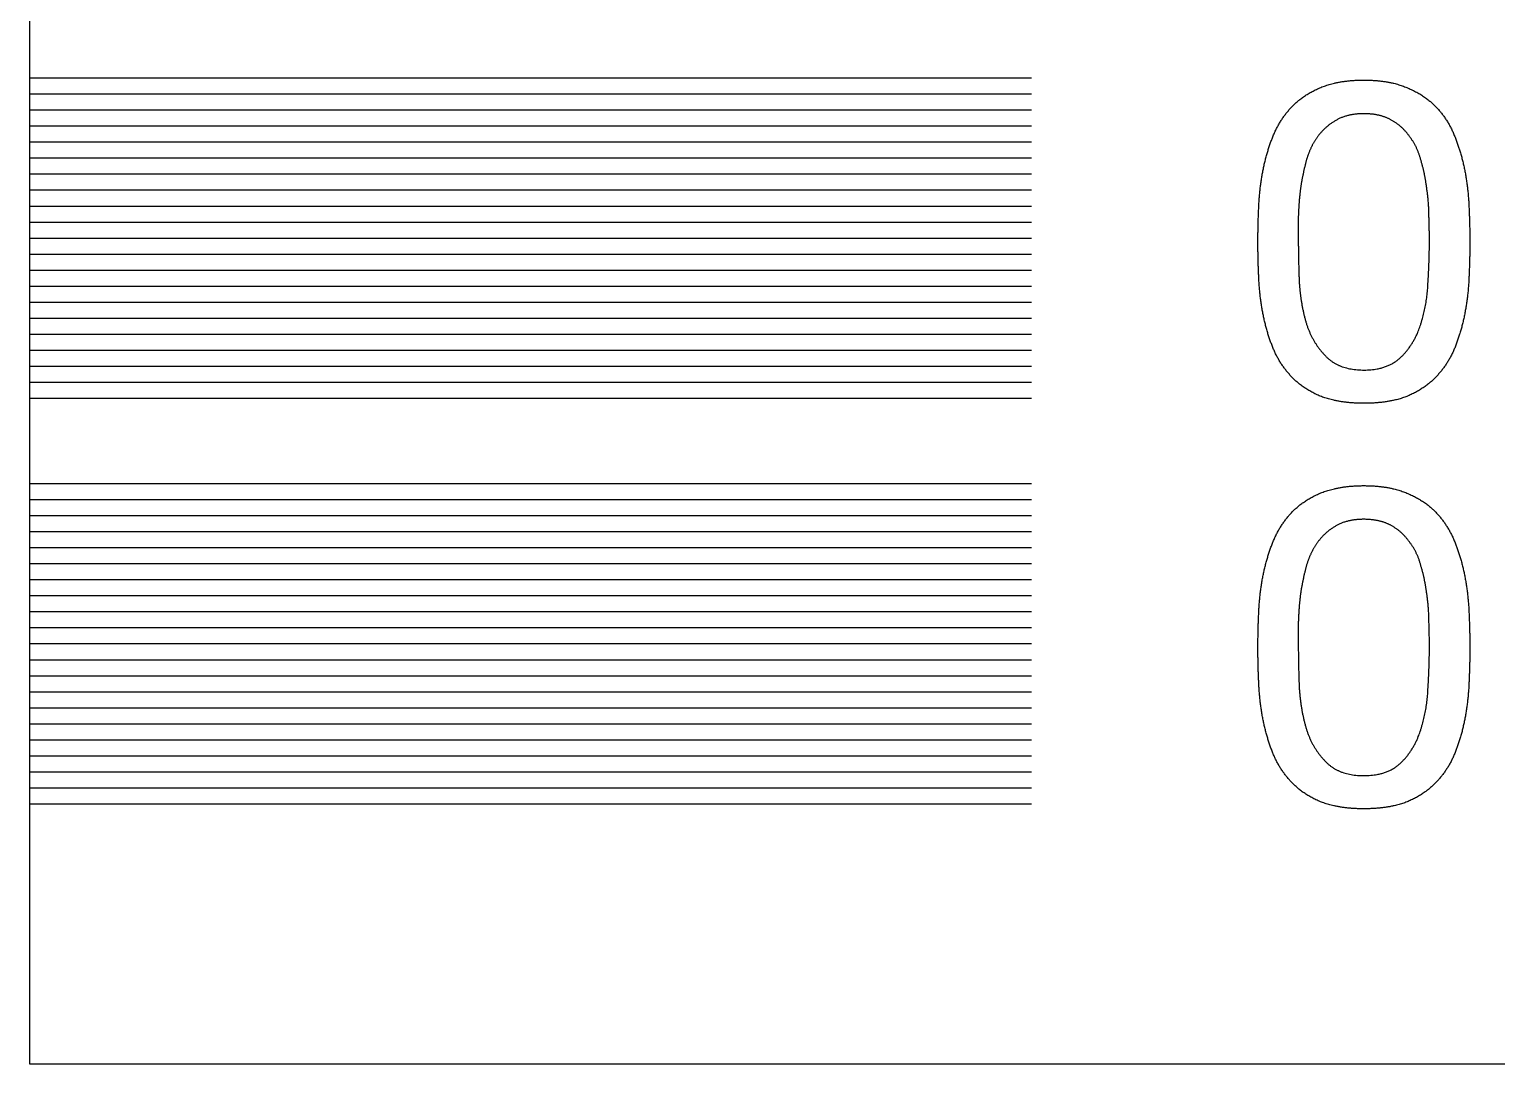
# Model space of a CAD drawing. Header units: millimetres. Extents: x -155 to -21, y -38 to 37.
# Drawn here: x -154.52 to -136.21, y -37.8 to -24.89 of the extents above; entities that cross this region are included whole.
import ezdxf

# ---------------------------------------------------------------- set-up
doc = ezdxf.new("R2010")
doc.units = ezdxf.units.MM
for name, color, linetype, true_color in [('Layer 06', 172, 'Continuous', 0x0000bf), ('Layer 07', 3, 'Continuous', 0x00ff00), ('图层 01', 18, 'Continuous', 0x000000)]:
    doc.layers.add(name, color=color, linetype=linetype, true_color=true_color)

msp = doc.modelspace()

# ---------------------------------------------------------------- linework, layer by layer
at = {"layer": 'Layer 06'}
msp.add_lwpolyline([(-20.724, -37.799), (-20.724, 37.201), (-154.524, 37.201), (-154.524, -37.799)], close=True, dxfattribs=at)
msp.add_lwpolyline([(-20.724, -37.799), (-20.724, 37.201), (-154.524, 37.201), (-154.524, -37.799)], close=True, dxfattribs=at)
msp.add_lwpolyline([(-20.724, -37.799), (-20.724, 37.201), (-154.524, 37.201), (-154.524, -37.799)], close=True, dxfattribs=at)
msp.add_lwpolyline([(-20.724, -37.799), (-20.724, 37.201), (-154.524, 37.201), (-154.524, -37.799)], close=True, dxfattribs=at)
msp.add_lwpolyline([(-20.724, -37.799), (-20.724, 37.201), (-154.524, 37.201), (-154.524, -37.799)], close=True, dxfattribs=at)
msp.add_lwpolyline([(-20.724, -37.799), (-20.724, 37.201), (-154.524, 37.201), (-154.524, -37.799)], close=True, dxfattribs=at)
msp.add_lwpolyline([(-20.724, -37.799), (-20.724, 37.201), (-154.524, 37.201), (-154.524, -37.799)], close=True, dxfattribs=at)
msp.add_lwpolyline([(-20.724, -37.799), (-20.724, 37.201), (-154.524, 37.201), (-154.524, -37.799)], close=True, dxfattribs=at)
msp.add_lwpolyline([(-20.724, -37.799), (-20.724, 37.201), (-154.524, 37.201), (-154.524, -37.799)], close=True, dxfattribs=at)
msp.add_lwpolyline([(-20.724, -37.799), (-20.724, 37.201), (-154.524, 37.201), (-154.524, -37.799)], close=True, dxfattribs=at)
msp.add_lwpolyline([(-20.724, -37.799), (-20.724, 37.201), (-154.524, 37.201), (-154.524, -37.799)], close=True, dxfattribs=at)
msp.add_lwpolyline([(-20.724, -37.799), (-20.724, 37.201), (-154.524, 37.201), (-154.524, -37.799)], close=True, dxfattribs=at)
msp.add_lwpolyline([(-20.724, -37.799), (-20.724, 37.201), (-154.524, 37.201), (-154.524, -37.799)], close=True, dxfattribs=at)
msp.add_lwpolyline([(-20.724, -37.799), (-20.724, 37.201), (-154.524, 37.201), (-154.524, -37.799)], close=True, dxfattribs=at)
msp.add_lwpolyline([(-20.724, -37.799), (-20.724, 37.201), (-154.524, 37.201), (-154.524, -37.799)], close=True, dxfattribs=at)
msp.add_lwpolyline([(-20.724, -37.799), (-20.724, 37.201), (-154.524, 37.201), (-154.524, -37.799)], close=True, dxfattribs=at)
msp.add_lwpolyline([(-20.724, -37.799), (-20.724, 37.201), (-154.524, 37.201), (-154.524, -37.799)], close=True, dxfattribs=at)
msp.add_lwpolyline([(-20.724, -37.799), (-20.724, 37.201), (-154.524, 37.201), (-154.524, -37.799)], close=True, dxfattribs=at)
msp.add_lwpolyline([(-20.724, -37.799), (-20.724, 37.201), (-154.524, 37.201), (-154.524, -37.799)], close=True, dxfattribs=at)
msp.add_lwpolyline([(-20.724, -37.799), (-20.724, 37.201), (-154.524, 37.201), (-154.524, -37.799)], close=True, dxfattribs=at)
msp.add_lwpolyline([(-20.724, -37.799), (-20.724, 37.201), (-154.524, 37.201), (-154.524, -37.799)], close=True, dxfattribs=at)
msp.add_lwpolyline([(-20.724, -37.799), (-20.724, 37.201), (-154.524, 37.201), (-154.524, -37.799)], close=True, dxfattribs=at)
msp.add_lwpolyline([(-20.724, -37.799), (-20.724, 37.201), (-154.524, 37.201), (-154.524, -37.799)], close=True, dxfattribs=at)
msp.add_lwpolyline([(-20.724, -37.799), (-20.724, 37.201), (-154.524, 37.201), (-154.524, -37.799)], close=True, dxfattribs=at)
msp.add_lwpolyline([(-20.724, -37.799), (-20.724, 37.201), (-154.524, 37.201), (-154.524, -37.799)], close=True, dxfattribs=at)
msp.add_lwpolyline([(-20.724, -37.799), (-20.724, 37.201), (-154.524, 37.201), (-154.524, -37.799)], close=True, dxfattribs=at)
msp.add_lwpolyline([(-20.724, -37.799), (-20.724, 37.201), (-154.524, 37.201), (-154.524, -37.799)], close=True, dxfattribs=at)
msp.add_lwpolyline([(-20.724, -37.799), (-20.724, 37.201), (-154.524, 37.201), (-154.524, -37.799)], close=True, dxfattribs=at)
msp.add_lwpolyline([(-20.724, -37.799), (-20.724, 37.201), (-154.524, 37.201), (-154.524, -37.799)], close=True, dxfattribs=at)
msp.add_lwpolyline([(-20.724, -37.799), (-20.724, 37.201), (-154.524, 37.201), (-154.524, -37.799)], close=True, dxfattribs=at)
msp.add_lwpolyline([(-20.724, -37.799), (-20.724, 37.201), (-154.524, 37.201), (-154.524, -37.799)], close=True, dxfattribs=at)
msp.add_lwpolyline([(-20.724, -37.799), (-20.724, 37.201), (-154.524, 37.201), (-154.524, -37.799)], close=True, dxfattribs=at)
msp.add_lwpolyline([(-20.724, -37.799), (-20.724, 37.201), (-154.524, 37.201), (-154.524, -37.799)], close=True, dxfattribs=at)
msp.add_lwpolyline([(-20.724, -37.799), (-20.724, 37.201), (-154.524, 37.201), (-154.524, -37.799)], close=True, dxfattribs=at)
msp.add_lwpolyline([(-20.724, -37.799), (-20.724, 37.201), (-154.524, 37.201), (-154.524, -37.799)], close=True, dxfattribs=at)
msp.add_lwpolyline([(-20.724, -37.799), (-20.724, 37.201), (-154.524, 37.201), (-154.524, -37.799)], close=True, dxfattribs=at)
msp.add_lwpolyline([(-20.724, -37.799), (-20.724, 37.201), (-154.524, 37.201), (-154.524, -37.799)], close=True, dxfattribs=at)
msp.add_lwpolyline([(-20.724, -37.799), (-20.724, 37.201), (-154.524, 37.201), (-154.524, -37.799)], close=True, dxfattribs=at)
msp.add_lwpolyline([(-20.724, -37.799), (-20.724, 37.201), (-154.524, 37.201), (-154.524, -37.799)], close=True, dxfattribs=at)
msp.add_lwpolyline([(-20.724, -37.799), (-20.724, 37.201), (-154.524, 37.201), (-154.524, -37.799)], close=True, dxfattribs=at)
msp.add_lwpolyline([(-20.724, -37.799), (-20.724, 37.201), (-154.524, 37.201), (-154.524, -37.799)], close=True, dxfattribs=at)
msp.add_lwpolyline([(-20.724, -37.799), (-20.724, 37.201), (-154.524, 37.201), (-154.524, -37.799)], close=True, dxfattribs=at)
msp.add_lwpolyline([(-20.724, -37.799), (-20.724, 37.201), (-154.524, 37.201), (-154.524, -37.799)], close=True, dxfattribs=at)
msp.add_lwpolyline([(-20.724, -37.799), (-20.724, 37.201), (-154.524, 37.201), (-154.524, -37.799)], close=True, dxfattribs=at)
msp.add_lwpolyline([(-20.724, -37.799), (-20.724, 37.201), (-154.524, 37.201), (-154.524, -37.799)], close=True, dxfattribs=at)
msp.add_lwpolyline([(-20.724, -37.799), (-20.724, 37.201), (-154.524, 37.201), (-154.524, -37.799)], close=True, dxfattribs=at)
for points, knots in [([(-139.192, -27.546, 46.209), (-139.192, -27.764, 46.209), (-139.181, -27.999, 46.209), (-139.17, -28.235, 46.209), (-139.125, -28.459, 46.209), (-139.08, -28.683, 46.209), (-138.996, -28.885, 46.209), (-138.912, -29.081, 46.209), (-138.766, -29.232, 46.209), (-138.621, -29.383, 46.209), (-138.402, -29.473, 46.209), (-138.178, -29.557, 46.209), (-137.87, -29.557, 46.209), (-137.556, -29.557, 46.209), (-137.338, -29.473, 46.209), (-137.119, -29.383, 46.209), (-136.974, -29.232, 46.209), (-136.828, -29.081, 46.209), (-136.744, -28.885, 46.209), (-136.66, -28.683, 46.209), (-136.615, -28.459, 46.209), (-136.57, -28.235, 46.209), (-136.559, -27.999, 46.209), (-136.548, -27.764, 46.209), (-136.548, -27.546, 46.209), (-136.548, -27.327, 46.209), (-136.559, -27.092, 46.209), (-136.57, -26.857, 46.209), (-136.615, -26.633, 46.209), (-136.66, -26.408, 46.209), (-136.744, -26.207, 46.209), (-136.828, -26.005, 46.209), (-136.974, -25.854, 46.209), (-137.119, -25.703, 46.209), (-137.343, -25.613, 46.209), (-137.562, -25.523, 46.209), (-137.87, -25.523, 46.209), (-138.178, -25.523, 46.209), (-138.402, -25.613, 46.209), (-138.621, -25.703, 46.209), (-138.766, -25.854, 46.209), (-138.912, -26.005, 46.209), (-138.996, -26.207, 46.209), (-139.08, -26.408, 46.209), (-139.125, -26.633, 46.209), (-139.17, -26.857, 46.209), (-139.181, -27.092, 46.209), (-139.192, -27.327, 46.209), (-139.192, -27.546, 46.209)], [0, 0, 0, 1, 1, 2, 2, 3, 3, 4, 4, 5, 5, 6, 6, 7, 7, 8, 8, 9, 9, 10, 10, 11, 11, 12, 12, 13, 13, 14, 14, 15, 15, 16, 16, 17, 17, 18, 18, 19, 19, 20, 20, 21, 21, 22, 22, 23, 23, 24, 24, 24]), ([(-139.192, -27.546, 47.709), (-139.192, -27.764, 47.709), (-139.181, -27.999, 47.709), (-139.17, -28.235, 47.709), (-139.125, -28.459, 47.709), (-139.08, -28.683, 47.709), (-138.996, -28.885, 47.709), (-138.912, -29.081, 47.709), (-138.766, -29.232, 47.709), (-138.621, -29.383, 47.709), (-138.402, -29.473, 47.709), (-138.178, -29.557, 47.709), (-137.87, -29.557, 47.709), (-137.556, -29.557, 47.709), (-137.338, -29.473, 47.709), (-137.119, -29.383, 47.709), (-136.974, -29.232, 47.709), (-136.828, -29.081, 47.709), (-136.744, -28.885, 47.709), (-136.66, -28.683, 47.709), (-136.615, -28.459, 47.709), (-136.57, -28.235, 47.709), (-136.559, -27.999, 47.709), (-136.548, -27.764, 47.709), (-136.548, -27.546, 47.709), (-136.548, -27.327, 47.709), (-136.559, -27.092, 47.709), (-136.57, -26.857, 47.709), (-136.615, -26.633, 47.709), (-136.66, -26.408, 47.709), (-136.744, -26.207, 47.709), (-136.828, -26.005, 47.709), (-136.974, -25.854, 47.709), (-137.119, -25.703, 47.709), (-137.343, -25.613, 47.709), (-137.562, -25.523, 47.709), (-137.87, -25.523, 47.709), (-138.178, -25.523, 47.709), (-138.402, -25.613, 47.709), (-138.621, -25.703, 47.709), (-138.766, -25.854, 47.709), (-138.912, -26.005, 47.709), (-138.996, -26.207, 47.709), (-139.08, -26.408, 47.709), (-139.125, -26.633, 47.709), (-139.17, -26.857, 47.709), (-139.181, -27.092, 47.709), (-139.192, -27.327, 47.709), (-139.192, -27.546, 47.709)], [0, 0, 0, 1, 1, 2, 2, 3, 3, 4, 4, 5, 5, 6, 6, 7, 7, 8, 8, 9, 9, 10, 10, 11, 11, 12, 12, 13, 13, 14, 14, 15, 15, 16, 16, 17, 17, 18, 18, 19, 19, 20, 20, 21, 21, 22, 22, 23, 23, 24, 24, 24]), ([(-139.192, -27.546, 49.209), (-139.192, -27.764, 49.209), (-139.181, -27.999, 49.209), (-139.17, -28.235, 49.209), (-139.125, -28.459, 49.209), (-139.08, -28.683, 49.209), (-138.996, -28.885, 49.209), (-138.912, -29.081, 49.209), (-138.766, -29.232, 49.209), (-138.621, -29.383, 49.209), (-138.402, -29.473, 49.209), (-138.178, -29.557, 49.209), (-137.87, -29.557, 49.209), (-137.556, -29.557, 49.209), (-137.338, -29.473, 49.209), (-137.119, -29.383, 49.209), (-136.974, -29.232, 49.209), (-136.828, -29.081, 49.209), (-136.744, -28.885, 49.209), (-136.66, -28.683, 49.209), (-136.615, -28.459, 49.209), (-136.57, -28.235, 49.209), (-136.559, -27.999, 49.209), (-136.548, -27.764, 49.209), (-136.548, -27.546, 49.209), (-136.548, -27.327, 49.209), (-136.559, -27.092, 49.209), (-136.57, -26.857, 49.209), (-136.615, -26.633, 49.209), (-136.66, -26.408, 49.209), (-136.744, -26.207, 49.209), (-136.828, -26.005, 49.209), (-136.974, -25.854, 49.209), (-137.119, -25.703, 49.209), (-137.343, -25.613, 49.209), (-137.562, -25.523, 49.209), (-137.87, -25.523, 49.209), (-138.178, -25.523, 49.209), (-138.402, -25.613, 49.209), (-138.621, -25.703, 49.209), (-138.766, -25.854, 49.209), (-138.912, -26.005, 49.209), (-138.996, -26.207, 49.209), (-139.08, -26.408, 49.209), (-139.125, -26.633, 49.209), (-139.17, -26.857, 49.209), (-139.181, -27.092, 49.209), (-139.192, -27.327, 49.209), (-139.192, -27.546, 49.209)], [0, 0, 0, 1, 1, 2, 2, 3, 3, 4, 4, 5, 5, 6, 6, 7, 7, 8, 8, 9, 9, 10, 10, 11, 11, 12, 12, 13, 13, 14, 14, 15, 15, 16, 16, 17, 17, 18, 18, 19, 19, 20, 20, 21, 21, 22, 22, 23, 23, 24, 24, 24]), ([(-139.192, -27.546, 50.709), (-139.192, -27.764, 50.709), (-139.181, -27.999, 50.709), (-139.17, -28.235, 50.709), (-139.125, -28.459, 50.709), (-139.08, -28.683, 50.709), (-138.996, -28.885, 50.709), (-138.912, -29.081, 50.709), (-138.766, -29.232, 50.709), (-138.621, -29.383, 50.709), (-138.402, -29.473, 50.709), (-138.178, -29.557, 50.709), (-137.87, -29.557, 50.709), (-137.556, -29.557, 50.709), (-137.338, -29.473, 50.709), (-137.119, -29.383, 50.709), (-136.974, -29.232, 50.709), (-136.828, -29.081, 50.709), (-136.744, -28.885, 50.709), (-136.66, -28.683, 50.709), (-136.615, -28.459, 50.709), (-136.57, -28.235, 50.709), (-136.559, -27.999, 50.709), (-136.548, -27.764, 50.709), (-136.548, -27.546, 50.709), (-136.548, -27.327, 50.709), (-136.559, -27.092, 50.709), (-136.57, -26.857, 50.709), (-136.615, -26.633, 50.709), (-136.66, -26.408, 50.709), (-136.744, -26.207, 50.709), (-136.828, -26.005, 50.709), (-136.974, -25.854, 50.709), (-137.119, -25.703, 50.709), (-137.343, -25.613, 50.709), (-137.562, -25.523, 50.709), (-137.87, -25.523, 50.709), (-138.178, -25.523, 50.709), (-138.402, -25.613, 50.709), (-138.621, -25.703, 50.709), (-138.766, -25.854, 50.709), (-138.912, -26.005, 50.709), (-138.996, -26.207, 50.709), (-139.08, -26.408, 50.709), (-139.125, -26.633, 50.709), (-139.17, -26.857, 50.709), (-139.181, -27.092, 50.709), (-139.192, -27.327, 50.709), (-139.192, -27.546, 50.709)], [0, 0, 0, 1, 1, 2, 2, 3, 3, 4, 4, 5, 5, 6, 6, 7, 7, 8, 8, 9, 9, 10, 10, 11, 11, 12, 12, 13, 13, 14, 14, 15, 15, 16, 16, 17, 17, 18, 18, 19, 19, 20, 20, 21, 21, 22, 22, 23, 23, 24, 24, 24]), ([(-138.688, -27.54, 46.209), (-138.688, -27.394, 46.209), (-138.688, -27.221, 46.209), (-138.682, -27.041, 46.209), (-138.66, -26.868, 46.209), (-138.632, -26.689, 46.209), (-138.587, -26.52, 46.209), (-138.537, -26.352, 46.209), (-138.447, -26.229, 46.209), (-138.352, -26.1, 46.209), (-138.212, -26.022, 46.209), (-138.072, -25.943, 46.209), (-137.87, -25.943, 46.209), (-137.668, -25.943, 46.209), (-137.528, -26.022, 46.209), (-137.388, -26.1, 46.209), (-137.299, -26.229, 46.209), (-137.203, -26.352, 46.209), (-137.159, -26.52, 46.209), (-137.108, -26.689, 46.209), (-137.086, -26.868, 46.209), (-137.058, -27.041, 46.209), (-137.058, -27.221, 46.209), (-137.052, -27.394, 46.209), (-137.052, -27.54, 46.209), (-137.052, -27.764, 46.209), (-137.069, -28.044, 46.209), (-137.08, -28.319, 46.209), (-137.159, -28.565, 46.209), (-137.231, -28.806, 46.209), (-137.4, -28.974, 46.209), (-137.568, -29.142, 46.209), (-137.87, -29.142, 46.209), (-138.173, -29.142, 46.209), (-138.341, -28.974, 46.209), (-138.509, -28.806, 46.209), (-138.587, -28.565, 46.209), (-138.66, -28.319, 46.209), (-138.677, -28.044, 46.209), (-138.688, -27.764, 46.209), (-138.688, -27.54, 46.209)], [0, 0, 0, 1, 1, 2, 2, 3, 3, 4, 4, 5, 5, 6, 6, 7, 7, 8, 8, 9, 9, 10, 10, 11, 11, 12, 12, 13, 13, 14, 14, 15, 15, 16, 16, 17, 17, 18, 18, 19, 19, 20, 20, 20]), ([(-138.688, -27.54, 47.709), (-138.688, -27.394, 47.709), (-138.688, -27.221, 47.709), (-138.682, -27.041, 47.709), (-138.66, -26.868, 47.709), (-138.632, -26.689, 47.709), (-138.587, -26.52, 47.709), (-138.537, -26.352, 47.709), (-138.447, -26.229, 47.709), (-138.352, -26.1, 47.709), (-138.212, -26.022, 47.709), (-138.072, -25.943, 47.709), (-137.87, -25.943, 47.709), (-137.668, -25.943, 47.709), (-137.528, -26.022, 47.709), (-137.388, -26.1, 47.709), (-137.299, -26.229, 47.709), (-137.203, -26.352, 47.709), (-137.159, -26.52, 47.709), (-137.108, -26.689, 47.709), (-137.086, -26.868, 47.709), (-137.058, -27.041, 47.709), (-137.058, -27.221, 47.709), (-137.052, -27.394, 47.709), (-137.052, -27.54, 47.709), (-137.052, -27.764, 47.709), (-137.069, -28.044, 47.709), (-137.08, -28.319, 47.709), (-137.159, -28.565, 47.709), (-137.231, -28.806, 47.709), (-137.4, -28.974, 47.709), (-137.568, -29.142, 47.709), (-137.87, -29.142, 47.709), (-138.173, -29.142, 47.709), (-138.341, -28.974, 47.709), (-138.509, -28.806, 47.709), (-138.587, -28.565, 47.709), (-138.66, -28.319, 47.709), (-138.677, -28.044, 47.709), (-138.688, -27.764, 47.709), (-138.688, -27.54, 47.709)], [0, 0, 0, 1, 1, 2, 2, 3, 3, 4, 4, 5, 5, 6, 6, 7, 7, 8, 8, 9, 9, 10, 10, 11, 11, 12, 12, 13, 13, 14, 14, 15, 15, 16, 16, 17, 17, 18, 18, 19, 19, 20, 20, 20]), ([(-138.688, -27.54, 49.209), (-138.688, -27.394, 49.209), (-138.688, -27.221, 49.209), (-138.682, -27.041, 49.209), (-138.66, -26.868, 49.209), (-138.632, -26.689, 49.209), (-138.587, -26.52, 49.209), (-138.537, -26.352, 49.209), (-138.447, -26.229, 49.209), (-138.352, -26.1, 49.209), (-138.212, -26.022, 49.209), (-138.072, -25.943, 49.209), (-137.87, -25.943, 49.209), (-137.668, -25.943, 49.209), (-137.528, -26.022, 49.209), (-137.388, -26.1, 49.209), (-137.299, -26.229, 49.209), (-137.203, -26.352, 49.209), (-137.159, -26.52, 49.209), (-137.108, -26.689, 49.209), (-137.086, -26.868, 49.209), (-137.058, -27.041, 49.209), (-137.058, -27.221, 49.209), (-137.052, -27.394, 49.209), (-137.052, -27.54, 49.209), (-137.052, -27.764, 49.209), (-137.069, -28.044, 49.209), (-137.08, -28.319, 49.209), (-137.159, -28.565, 49.209), (-137.231, -28.806, 49.209), (-137.4, -28.974, 49.209), (-137.568, -29.142, 49.209), (-137.87, -29.142, 49.209), (-138.173, -29.142, 49.209), (-138.341, -28.974, 49.209), (-138.509, -28.806, 49.209), (-138.587, -28.565, 49.209), (-138.66, -28.319, 49.209), (-138.677, -28.044, 49.209), (-138.688, -27.764, 49.209), (-138.688, -27.54, 49.209)], [0, 0, 0, 1, 1, 2, 2, 3, 3, 4, 4, 5, 5, 6, 6, 7, 7, 8, 8, 9, 9, 10, 10, 11, 11, 12, 12, 13, 13, 14, 14, 15, 15, 16, 16, 17, 17, 18, 18, 19, 19, 20, 20, 20]), ([(-138.688, -27.54, 50.709), (-138.688, -27.394, 50.709), (-138.688, -27.221, 50.709), (-138.682, -27.041, 50.709), (-138.66, -26.868, 50.709), (-138.632, -26.689, 50.709), (-138.587, -26.52, 50.709), (-138.537, -26.352, 50.709), (-138.447, -26.229, 50.709), (-138.352, -26.1, 50.709), (-138.212, -26.022, 50.709), (-138.072, -25.943, 50.709), (-137.87, -25.943, 50.709), (-137.668, -25.943, 50.709), (-137.528, -26.022, 50.709), (-137.388, -26.1, 50.709), (-137.299, -26.229, 50.709), (-137.203, -26.352, 50.709), (-137.159, -26.52, 50.709), (-137.108, -26.689, 50.709), (-137.086, -26.868, 50.709), (-137.058, -27.041, 50.709), (-137.058, -27.221, 50.709), (-137.052, -27.394, 50.709), (-137.052, -27.54, 50.709), (-137.052, -27.764, 50.709), (-137.069, -28.044, 50.709), (-137.08, -28.319, 50.709), (-137.159, -28.565, 50.709), (-137.231, -28.806, 50.709), (-137.4, -28.974, 50.709), (-137.568, -29.142, 50.709), (-137.87, -29.142, 50.709), (-138.173, -29.142, 50.709), (-138.341, -28.974, 50.709), (-138.509, -28.806, 50.709), (-138.587, -28.565, 50.709), (-138.66, -28.319, 50.709), (-138.677, -28.044, 50.709), (-138.688, -27.764, 50.709), (-138.688, -27.54, 50.709)], [0, 0, 0, 1, 1, 2, 2, 3, 3, 4, 4, 5, 5, 6, 6, 7, 7, 8, 8, 9, 9, 10, 10, 11, 11, 12, 12, 13, 13, 14, 14, 15, 15, 16, 16, 17, 17, 18, 18, 19, 19, 20, 20, 20]), ([(-139.192, -32.607, 46.209), (-139.192, -32.826, 46.209), (-139.181, -33.061, 46.209), (-139.17, -33.296, 46.209), (-139.125, -33.52, 46.209), (-139.08, -33.744, 46.209), (-138.996, -33.946, 46.209), (-138.912, -34.142, 46.209), (-138.766, -34.293, 46.209), (-138.621, -34.445, 46.209), (-138.402, -34.534, 46.209), (-138.178, -34.618, 46.209), (-137.87, -34.618, 46.209), (-137.556, -34.618, 46.209), (-137.338, -34.534, 46.209), (-137.119, -34.445, 46.209), (-136.974, -34.293, 46.209), (-136.828, -34.142, 46.209), (-136.744, -33.946, 46.209), (-136.66, -33.744, 46.209), (-136.615, -33.52, 46.209), (-136.57, -33.296, 46.209), (-136.559, -33.061, 46.209), (-136.548, -32.826, 46.209), (-136.548, -32.607, 46.209), (-136.548, -32.389, 46.209), (-136.559, -32.153, 46.209), (-136.57, -31.918, 46.209), (-136.615, -31.694, 46.209), (-136.66, -31.47, 46.209), (-136.744, -31.268, 46.209), (-136.828, -31.067, 46.209), (-136.974, -30.915, 46.209), (-137.119, -30.764, 46.209), (-137.343, -30.674, 46.209), (-137.562, -30.585, 46.209), (-137.87, -30.585, 46.209), (-138.178, -30.585, 46.209), (-138.402, -30.674, 46.209), (-138.621, -30.764, 46.209), (-138.766, -30.915, 46.209), (-138.912, -31.067, 46.209), (-138.996, -31.268, 46.209), (-139.08, -31.47, 46.209), (-139.125, -31.694, 46.209), (-139.17, -31.918, 46.209), (-139.181, -32.153, 46.209), (-139.192, -32.389, 46.209), (-139.192, -32.607, 46.209)], [0, 0, 0, 1, 1, 2, 2, 3, 3, 4, 4, 5, 5, 6, 6, 7, 7, 8, 8, 9, 9, 10, 10, 11, 11, 12, 12, 13, 13, 14, 14, 15, 15, 16, 16, 17, 17, 18, 18, 19, 19, 20, 20, 21, 21, 22, 22, 23, 23, 24, 24, 24]), ([(-139.192, -32.607, 47.709), (-139.192, -32.826, 47.709), (-139.181, -33.061, 47.709), (-139.17, -33.296, 47.709), (-139.125, -33.52, 47.709), (-139.08, -33.744, 47.709), (-138.996, -33.946, 47.709), (-138.912, -34.142, 47.709), (-138.766, -34.293, 47.709), (-138.621, -34.445, 47.709), (-138.402, -34.534, 47.709), (-138.178, -34.618, 47.709), (-137.87, -34.618, 47.709), (-137.556, -34.618, 47.709), (-137.338, -34.534, 47.709), (-137.119, -34.445, 47.709), (-136.974, -34.293, 47.709), (-136.828, -34.142, 47.709), (-136.744, -33.946, 47.709), (-136.66, -33.744, 47.709), (-136.615, -33.52, 47.709), (-136.57, -33.296, 47.709), (-136.559, -33.061, 47.709), (-136.548, -32.826, 47.709), (-136.548, -32.607, 47.709), (-136.548, -32.389, 47.709), (-136.559, -32.153, 47.709), (-136.57, -31.918, 47.709), (-136.615, -31.694, 47.709), (-136.66, -31.47, 47.709), (-136.744, -31.268, 47.709), (-136.828, -31.067, 47.709), (-136.974, -30.915, 47.709), (-137.119, -30.764, 47.709), (-137.343, -30.674, 47.709), (-137.562, -30.585, 47.709), (-137.87, -30.585, 47.709), (-138.178, -30.585, 47.709), (-138.402, -30.674, 47.709), (-138.621, -30.764, 47.709), (-138.766, -30.915, 47.709), (-138.912, -31.067, 47.709), (-138.996, -31.268, 47.709), (-139.08, -31.47, 47.709), (-139.125, -31.694, 47.709), (-139.17, -31.918, 47.709), (-139.181, -32.153, 47.709), (-139.192, -32.389, 47.709), (-139.192, -32.607, 47.709)], [0, 0, 0, 1, 1, 2, 2, 3, 3, 4, 4, 5, 5, 6, 6, 7, 7, 8, 8, 9, 9, 10, 10, 11, 11, 12, 12, 13, 13, 14, 14, 15, 15, 16, 16, 17, 17, 18, 18, 19, 19, 20, 20, 21, 21, 22, 22, 23, 23, 24, 24, 24]), ([(-139.192, -32.607, 49.209), (-139.192, -32.826, 49.209), (-139.181, -33.061, 49.209), (-139.17, -33.296, 49.209), (-139.125, -33.52, 49.209), (-139.08, -33.744, 49.209), (-138.996, -33.946, 49.209), (-138.912, -34.142, 49.209), (-138.766, -34.293, 49.209), (-138.621, -34.445, 49.209), (-138.402, -34.534, 49.209), (-138.178, -34.618, 49.209), (-137.87, -34.618, 49.209), (-137.556, -34.618, 49.209), (-137.338, -34.534, 49.209), (-137.119, -34.445, 49.209), (-136.974, -34.293, 49.209), (-136.828, -34.142, 49.209), (-136.744, -33.946, 49.209), (-136.66, -33.744, 49.209), (-136.615, -33.52, 49.209), (-136.57, -33.296, 49.209), (-136.559, -33.061, 49.209), (-136.548, -32.826, 49.209), (-136.548, -32.607, 49.209), (-136.548, -32.389, 49.209), (-136.559, -32.153, 49.209), (-136.57, -31.918, 49.209), (-136.615, -31.694, 49.209), (-136.66, -31.47, 49.209), (-136.744, -31.268, 49.209), (-136.828, -31.067, 49.209), (-136.974, -30.915, 49.209), (-137.119, -30.764, 49.209), (-137.343, -30.674, 49.209), (-137.562, -30.585, 49.209), (-137.87, -30.585, 49.209), (-138.178, -30.585, 49.209), (-138.402, -30.674, 49.209), (-138.621, -30.764, 49.209), (-138.766, -30.915, 49.209), (-138.912, -31.067, 49.209), (-138.996, -31.268, 49.209), (-139.08, -31.47, 49.209), (-139.125, -31.694, 49.209), (-139.17, -31.918, 49.209), (-139.181, -32.153, 49.209), (-139.192, -32.389, 49.209), (-139.192, -32.607, 49.209)], [0, 0, 0, 1, 1, 2, 2, 3, 3, 4, 4, 5, 5, 6, 6, 7, 7, 8, 8, 9, 9, 10, 10, 11, 11, 12, 12, 13, 13, 14, 14, 15, 15, 16, 16, 17, 17, 18, 18, 19, 19, 20, 20, 21, 21, 22, 22, 23, 23, 24, 24, 24]), ([(-139.192, -32.607, 50.709), (-139.192, -32.826, 50.709), (-139.181, -33.061, 50.709), (-139.17, -33.296, 50.709), (-139.125, -33.52, 50.709), (-139.08, -33.744, 50.709), (-138.996, -33.946, 50.709), (-138.912, -34.142, 50.709), (-138.766, -34.293, 50.709), (-138.621, -34.445, 50.709), (-138.402, -34.534, 50.709), (-138.178, -34.618, 50.709), (-137.87, -34.618, 50.709), (-137.556, -34.618, 50.709), (-137.338, -34.534, 50.709), (-137.119, -34.445, 50.709), (-136.974, -34.293, 50.709), (-136.828, -34.142, 50.709), (-136.744, -33.946, 50.709), (-136.66, -33.744, 50.709), (-136.615, -33.52, 50.709), (-136.57, -33.296, 50.709), (-136.559, -33.061, 50.709), (-136.548, -32.826, 50.709), (-136.548, -32.607, 50.709), (-136.548, -32.389, 50.709), (-136.559, -32.153, 50.709), (-136.57, -31.918, 50.709), (-136.615, -31.694, 50.709), (-136.66, -31.47, 50.709), (-136.744, -31.268, 50.709), (-136.828, -31.067, 50.709), (-136.974, -30.915, 50.709), (-137.119, -30.764, 50.709), (-137.343, -30.674, 50.709), (-137.562, -30.585, 50.709), (-137.87, -30.585, 50.709), (-138.178, -30.585, 50.709), (-138.402, -30.674, 50.709), (-138.621, -30.764, 50.709), (-138.766, -30.915, 50.709), (-138.912, -31.067, 50.709), (-138.996, -31.268, 50.709), (-139.08, -31.47, 50.709), (-139.125, -31.694, 50.709), (-139.17, -31.918, 50.709), (-139.181, -32.153, 50.709), (-139.192, -32.389, 50.709), (-139.192, -32.607, 50.709)], [0, 0, 0, 1, 1, 2, 2, 3, 3, 4, 4, 5, 5, 6, 6, 7, 7, 8, 8, 9, 9, 10, 10, 11, 11, 12, 12, 13, 13, 14, 14, 15, 15, 16, 16, 17, 17, 18, 18, 19, 19, 20, 20, 21, 21, 22, 22, 23, 23, 24, 24, 24]), ([(-138.688, -32.602, 46.209), (-138.688, -32.456, 46.209), (-138.688, -32.282, 46.209), (-138.682, -32.103, 46.209), (-138.66, -31.929, 46.209), (-138.632, -31.75, 46.209), (-138.587, -31.582, 46.209), (-138.537, -31.414, 46.209), (-138.447, -31.291, 46.209), (-138.352, -31.162, 46.209), (-138.212, -31.083, 46.209), (-138.072, -31.005, 46.209), (-137.87, -31.005, 46.209), (-137.668, -31.005, 46.209), (-137.528, -31.083, 46.209), (-137.388, -31.162, 46.209), (-137.299, -31.291, 46.209), (-137.203, -31.414, 46.209), (-137.159, -31.582, 46.209), (-137.108, -31.75, 46.209), (-137.086, -31.929, 46.209), (-137.058, -32.103, 46.209), (-137.058, -32.282, 46.209), (-137.052, -32.456, 46.209), (-137.052, -32.602, 46.209), (-137.052, -32.826, 46.209), (-137.069, -33.106, 46.209), (-137.08, -33.38, 46.209), (-137.159, -33.627, 46.209), (-137.231, -33.868, 46.209), (-137.4, -34.036, 46.209), (-137.568, -34.204, 46.209), (-137.87, -34.204, 46.209), (-138.173, -34.204, 46.209), (-138.341, -34.036, 46.209), (-138.509, -33.868, 46.209), (-138.587, -33.627, 46.209), (-138.66, -33.38, 46.209), (-138.677, -33.106, 46.209), (-138.688, -32.826, 46.209), (-138.688, -32.602, 46.209)], [0, 0, 0, 1, 1, 2, 2, 3, 3, 4, 4, 5, 5, 6, 6, 7, 7, 8, 8, 9, 9, 10, 10, 11, 11, 12, 12, 13, 13, 14, 14, 15, 15, 16, 16, 17, 17, 18, 18, 19, 19, 20, 20, 20]), ([(-138.688, -32.602, 47.709), (-138.688, -32.456, 47.709), (-138.688, -32.282, 47.709), (-138.682, -32.103, 47.709), (-138.66, -31.929, 47.709), (-138.632, -31.75, 47.709), (-138.587, -31.582, 47.709), (-138.537, -31.414, 47.709), (-138.447, -31.291, 47.709), (-138.352, -31.162, 47.709), (-138.212, -31.083, 47.709), (-138.072, -31.005, 47.709), (-137.87, -31.005, 47.709), (-137.668, -31.005, 47.709), (-137.528, -31.083, 47.709), (-137.388, -31.162, 47.709), (-137.299, -31.291, 47.709), (-137.203, -31.414, 47.709), (-137.159, -31.582, 47.709), (-137.108, -31.75, 47.709), (-137.086, -31.929, 47.709), (-137.058, -32.103, 47.709), (-137.058, -32.282, 47.709), (-137.052, -32.456, 47.709), (-137.052, -32.602, 47.709), (-137.052, -32.826, 47.709), (-137.069, -33.106, 47.709), (-137.08, -33.38, 47.709), (-137.159, -33.627, 47.709), (-137.231, -33.868, 47.709), (-137.4, -34.036, 47.709), (-137.568, -34.204, 47.709), (-137.87, -34.204, 47.709), (-138.173, -34.204, 47.709), (-138.341, -34.036, 47.709), (-138.509, -33.868, 47.709), (-138.587, -33.627, 47.709), (-138.66, -33.38, 47.709), (-138.677, -33.106, 47.709), (-138.688, -32.826, 47.709), (-138.688, -32.602, 47.709)], [0, 0, 0, 1, 1, 2, 2, 3, 3, 4, 4, 5, 5, 6, 6, 7, 7, 8, 8, 9, 9, 10, 10, 11, 11, 12, 12, 13, 13, 14, 14, 15, 15, 16, 16, 17, 17, 18, 18, 19, 19, 20, 20, 20]), ([(-138.688, -32.602, 49.209), (-138.688, -32.456, 49.209), (-138.688, -32.282, 49.209), (-138.682, -32.103, 49.209), (-138.66, -31.929, 49.209), (-138.632, -31.75, 49.209), (-138.587, -31.582, 49.209), (-138.537, -31.414, 49.209), (-138.447, -31.291, 49.209), (-138.352, -31.162, 49.209), (-138.212, -31.083, 49.209), (-138.072, -31.005, 49.209), (-137.87, -31.005, 49.209), (-137.668, -31.005, 49.209), (-137.528, -31.083, 49.209), (-137.388, -31.162, 49.209), (-137.299, -31.291, 49.209), (-137.203, -31.414, 49.209), (-137.159, -31.582, 49.209), (-137.108, -31.75, 49.209), (-137.086, -31.929, 49.209), (-137.058, -32.103, 49.209), (-137.058, -32.282, 49.209), (-137.052, -32.456, 49.209), (-137.052, -32.602, 49.209), (-137.052, -32.826, 49.209), (-137.069, -33.106, 49.209), (-137.08, -33.38, 49.209), (-137.159, -33.627, 49.209), (-137.231, -33.868, 49.209), (-137.4, -34.036, 49.209), (-137.568, -34.204, 49.209), (-137.87, -34.204, 49.209), (-138.173, -34.204, 49.209), (-138.341, -34.036, 49.209), (-138.509, -33.868, 49.209), (-138.587, -33.627, 49.209), (-138.66, -33.38, 49.209), (-138.677, -33.106, 49.209), (-138.688, -32.826, 49.209), (-138.688, -32.602, 49.209)], [0, 0, 0, 1, 1, 2, 2, 3, 3, 4, 4, 5, 5, 6, 6, 7, 7, 8, 8, 9, 9, 10, 10, 11, 11, 12, 12, 13, 13, 14, 14, 15, 15, 16, 16, 17, 17, 18, 18, 19, 19, 20, 20, 20]), ([(-138.688, -32.602, 50.709), (-138.688, -32.456, 50.709), (-138.688, -32.282, 50.709), (-138.682, -32.103, 50.709), (-138.66, -31.929, 50.709), (-138.632, -31.75, 50.709), (-138.587, -31.582, 50.709), (-138.537, -31.414, 50.709), (-138.447, -31.291, 50.709), (-138.352, -31.162, 50.709), (-138.212, -31.083, 50.709), (-138.072, -31.005, 50.709), (-137.87, -31.005, 50.709), (-137.668, -31.005, 50.709), (-137.528, -31.083, 50.709), (-137.388, -31.162, 50.709), (-137.299, -31.291, 50.709), (-137.203, -31.414, 50.709), (-137.159, -31.582, 50.709), (-137.108, -31.75, 50.709), (-137.086, -31.929, 50.709), (-137.058, -32.103, 50.709), (-137.058, -32.282, 50.709), (-137.052, -32.456, 50.709), (-137.052, -32.602, 50.709), (-137.052, -32.826, 50.709), (-137.069, -33.106, 50.709), (-137.08, -33.38, 50.709), (-137.159, -33.627, 50.709), (-137.231, -33.868, 50.709), (-137.4, -34.036, 50.709), (-137.568, -34.204, 50.709), (-137.87, -34.204, 50.709), (-138.173, -34.204, 50.709), (-138.341, -34.036, 50.709), (-138.509, -33.868, 50.709), (-138.587, -33.627, 50.709), (-138.66, -33.38, 50.709), (-138.677, -33.106, 50.709), (-138.688, -32.826, 50.709), (-138.688, -32.602, 50.709)], [0, 0, 0, 1, 1, 2, 2, 3, 3, 4, 4, 5, 5, 6, 6, 7, 7, 8, 8, 9, 9, 10, 10, 11, 11, 12, 12, 13, 13, 14, 14, 15, 15, 16, 16, 17, 17, 18, 18, 19, 19, 20, 20, 20])]:
    msp.add_open_spline(points, degree=2, knots=knots, dxfattribs=at)
at = {"layer": 'Layer 07'}
for points in [[(-154.524, -30.557), (-142.018, -30.557)], [(-154.524, -30.757), (-142.018, -30.757)], [(-154.524, -30.957), (-142.018, -30.957)], [(-154.524, -31.157), (-142.018, -31.157)], [(-154.524, -31.357), (-142.018, -31.357)], [(-154.524, -31.557), (-142.018, -31.557)], [(-154.524, -31.757), (-142.018, -31.757)], [(-154.524, -31.957), (-142.018, -31.957)], [(-154.524, -32.157), (-142.018, -32.157)], [(-154.524, -32.357), (-142.018, -32.357)], [(-154.524, -32.557), (-142.018, -32.557)], [(-154.524, -32.757), (-142.018, -32.757)], [(-154.524, -32.957), (-142.018, -32.957)], [(-154.524, -33.157), (-142.018, -33.157)], [(-154.524, -33.357), (-142.018, -33.357)], [(-154.524, -33.557), (-142.018, -33.557)], [(-154.524, -33.757), (-142.018, -33.757)], [(-154.524, -33.957), (-142.018, -33.957)], [(-154.524, -34.157), (-142.018, -34.157)], [(-154.524, -34.357), (-142.018, -34.357)], [(-154.524, -34.557), (-142.018, -34.557)]]:
    msp.add_lwpolyline(points, dxfattribs=at)
at = {"layer": '图层 01'}
for points in [[(-154.524, -25.495), (-142.018, -25.495)], [(-154.524, -25.695), (-142.018, -25.695)], [(-154.524, -25.895), (-142.018, -25.895)], [(-154.524, -26.095), (-142.018, -26.095)], [(-154.524, -26.295), (-142.018, -26.295)], [(-154.524, -26.495), (-142.018, -26.495)], [(-154.524, -26.695), (-142.018, -26.695)], [(-154.524, -26.895), (-142.018, -26.895)], [(-154.524, -27.095), (-142.018, -27.095)], [(-154.524, -27.295), (-142.018, -27.295)], [(-154.524, -27.495), (-142.018, -27.495)], [(-154.524, -27.695), (-142.018, -27.695)], [(-154.524, -27.895), (-142.018, -27.895)], [(-154.524, -28.095), (-142.018, -28.095)], [(-154.524, -28.295), (-142.018, -28.295)], [(-154.524, -28.495), (-142.018, -28.495)], [(-154.524, -28.695), (-142.018, -28.695)], [(-154.524, -28.895), (-142.018, -28.895)], [(-154.524, -29.095), (-142.018, -29.095)], [(-154.524, -29.295), (-142.018, -29.295)], [(-154.524, -29.495), (-142.018, -29.495)]]:
    msp.add_lwpolyline(points, dxfattribs=at)

doc.saveas('drawing.dxf')
